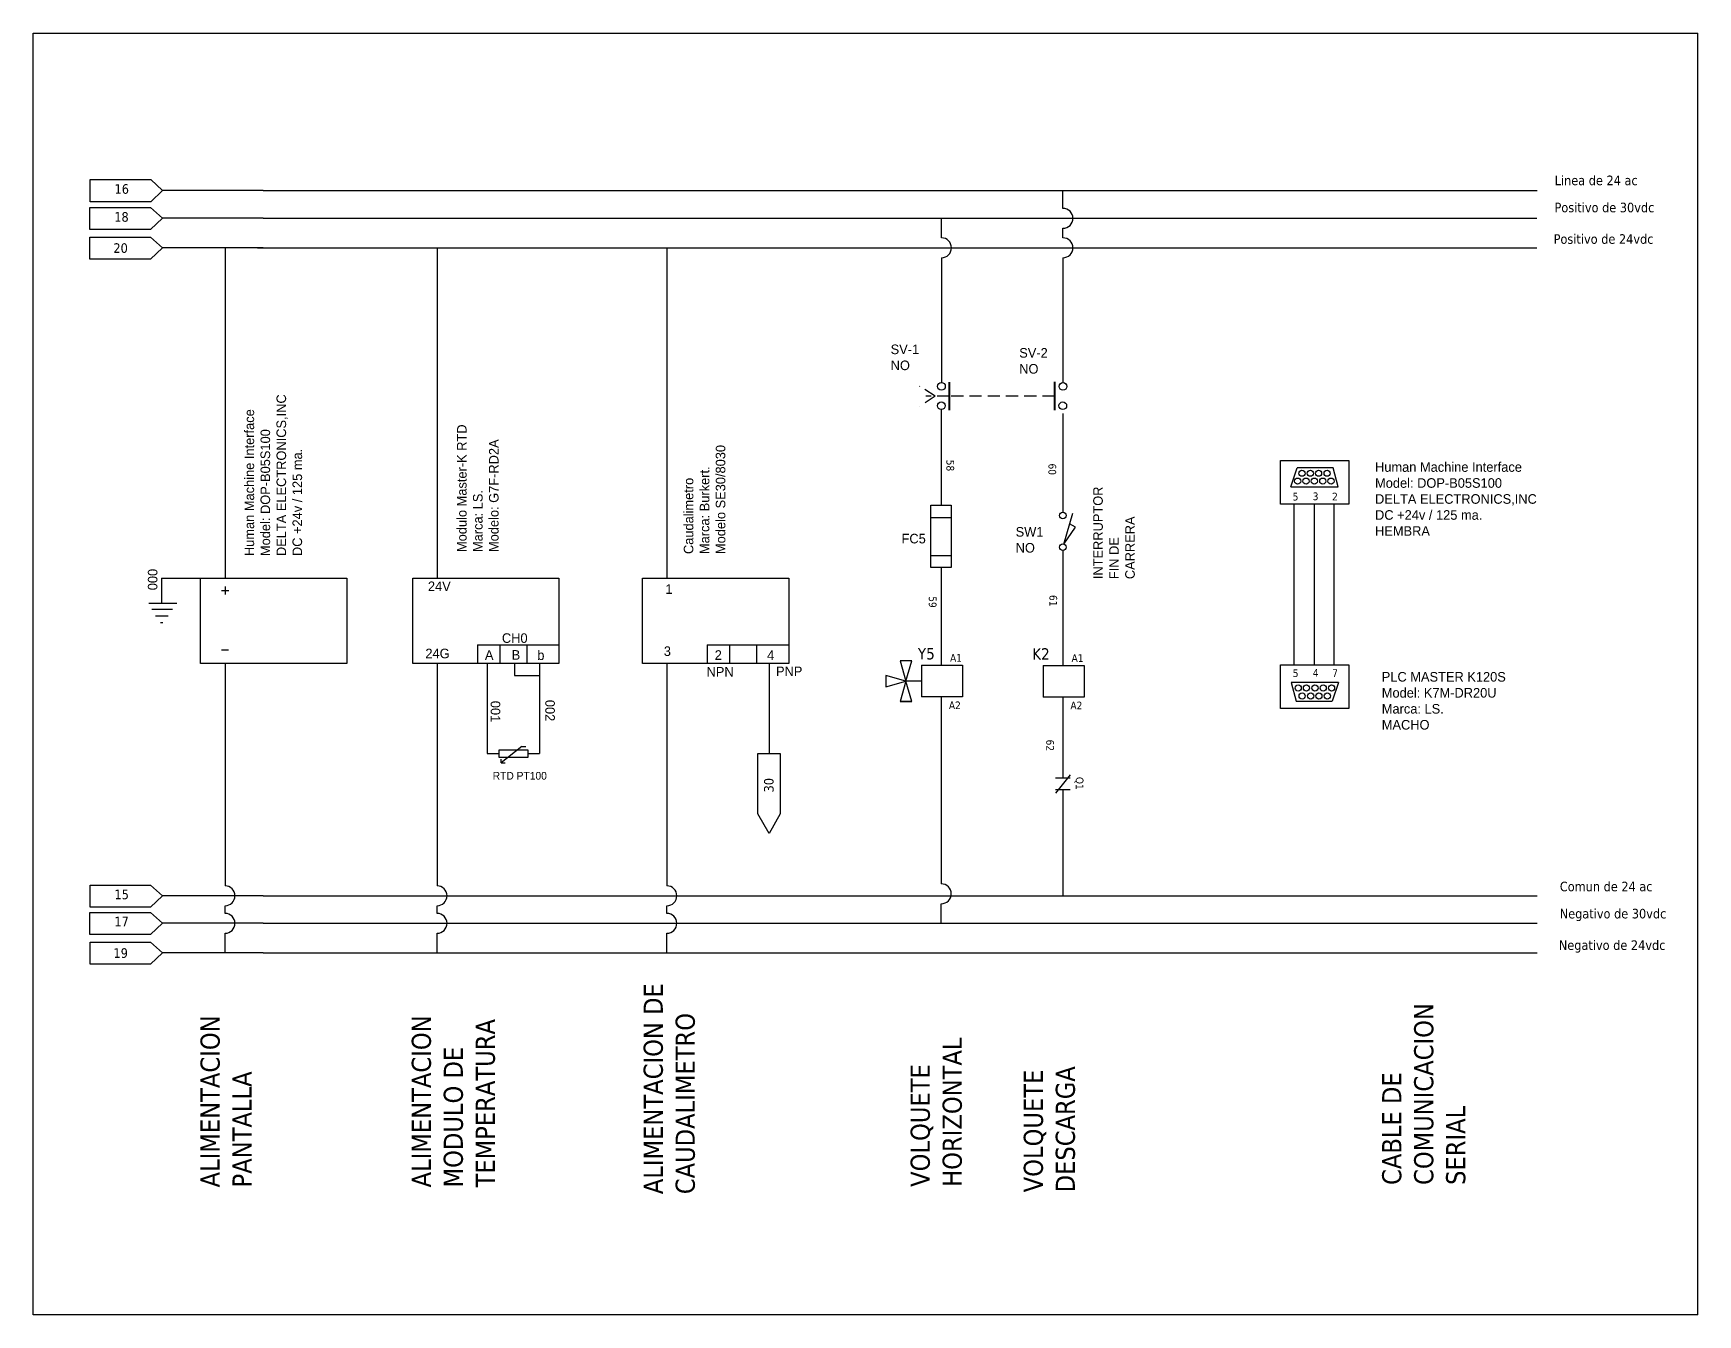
# Model space of a CAD drawing. Header units: millimetres. Extents: x 484 to 5511, y 1144 to 4084.
# Drawn here: x 2498 to 2931.8, y 1149.2 to 1483.2 of the extents above; entities that cross this region are included whole.
import ezdxf
from ezdxf.enums import TextEntityAlignment as Align

# ---------------------------------------------------------------- set-up
doc = ezdxf.new("R2010")
doc.units = ezdxf.units.MM
doc.linetypes.add('LÍNEAS_OCULTAS2', pattern=[4.7625, 3.175, -1.5875])
doc.layers.add('0 @ 1', color=7, linetype='Continuous')
doc.layers.add('Capa1', color=7, linetype='LÍNEAS_OCULTAS2')
doc.layers.add('CONTACTOS', color=7, linetype='Continuous', lineweight=40)
doc.styles.add('Tahoma', font='tahoma.ttf')

# ---------------------------------------------------------------- blocks, each defined once
blk = doc.blocks.new('*U20')
at = {"linetype": 'Continuous'}
for p, q in [((-2.4, 1.92), (2.4, -1.92)), ((-1.5, 1.92), (-1.5, -1.92)), ((1.5, 1.92), (1.5, -1.92))]:
    blk.add_line(p, q, dxfattribs=at)
at = {"style": 'Tahoma'}
for tag, p in [('Descripción', (0, 8.73)), ('Diseñador de referencia', (-0.18, 3.37))]:
    blk.add_attdef(tag, text='', height=1.5, dxfattribs=at).set_placement(p, align=Align.CENTER)
at = {"linetype": 'Continuous', "style": 'Tahoma', "flags": 8}
blk.add_attdef('Terminal 1', text='', height=1.5, dxfattribs=at).set_placement((-3.17, -0.8), align=Align.TOP_RIGHT)
blk.add_attdef('Terminal 2', text='', height=1.5, dxfattribs=at).set_placement((3.17, -0.8), align=Align.TOP_LEFT)
blk = doc.blocks.new('*U24')
at = {"linetype": 'Continuous'}
for p, q in [((-3.33, -0.27), (1.09, -3.3)), ((-3.33, -0.27), (4.76, -2.59)), ((1.09, -3.3), (1.94, -1.78))]:
    blk.add_line(p, q, dxfattribs=at)
for centre in [(-4.14, 0), (4.14, 0)]:
    blk.add_circle(centre, 0.859)
at = {"style": 'Tahoma'}
for tag, p in [('Descripción', (0, 6.67)), ('Diseñador de referencia', (0, 2.5))]:
    blk.add_attdef(tag, text='', height=1.5, dxfattribs=at).set_placement(p, align=Align.CENTER)
at = {"linetype": 'Continuous', "style": 'Tahoma', "flags": 8}
blk.add_attdef('Terminal 1', text='', height=1.5, dxfattribs=at).set_placement((-6.67, -0.84), align=Align.TOP_RIGHT)
blk.add_attdef('Terminal 2', text='', height=1.5, dxfattribs=at).set_placement((6.67, -0.84), align=Align.TOP_LEFT)

msp = doc.modelspace()

# ---------------------------------------------------------------- linework, layer by layer
for p, q in [((2497.974, 1149.158), (2497.974, 1483.158)), ((2497.974, 1483.158), (2931.769, 1483.158)), ((2931.769, 1149.158), (2931.769, 1483.158)), ((2512.796, 1445.031), (2528.566, 1445.031)), ((2512.796, 1439.268), (2512.796, 1445.031)), ((2528.566, 1445.031), (2531.689, 1442.224)), ((2531.689, 1442.224), (2528.566, 1439.268)), ((2557.92, 1442.224), (2531.689, 1442.224)), ((2557.92, 1442.224), (2889.959, 1442.224)), ((2766.339, 1437.527), (2766.339, 1442.224)), ((2512.72, 1437.74), (2528.49, 1437.74)), ((2512.72, 1431.976), (2512.72, 1437.74)), ((2528.566, 1439.268), (2512.796, 1439.268)), ((2528.49, 1437.74), (2531.613, 1434.932)), ((2528.49, 1431.976), (2512.72, 1431.976)), ((2531.613, 1434.932), (2528.49, 1431.976)), ((2557.843, 1434.932), (2531.613, 1434.932)), ((2557.843, 1434.932), (2889.882, 1434.932)), ((2734.67, 1429.837), (2734.67, 1434.932)), ((2766.339, 1429.837), (2766.339, 1432.337)), ((2512.746, 1430.05), (2528.515, 1430.05)), ((2512.746, 1424.286), (2512.746, 1430.05)), ((2528.515, 1430.05), (2531.639, 1427.242)), ((2531.639, 1427.242), (2528.515, 1424.286)), ((2557.843, 1427.242), (2531.639, 1427.242)), ((2547.942, 1427.242), (2547.942, 1341.125)), ((2556.409, 1427.242), (2889.882, 1427.242)), ((2603.21, 1427.242), (2603.21, 1341.125)), ((2663.099, 1427.242), (2663.099, 1341.125)), ((2528.515, 1424.286), (2512.746, 1424.286)), ((2734.67, 1424.647), (2734.67, 1392.126)), ((2766.339, 1424.647), (2766.339, 1392.119)), ((2734.626, 1385.082), (2734.626, 1360.121)), ((2734.626, 1384.039), (2734.626, 1360.121)), ((2766.295, 1384.033), (2766.295, 1358.348)), ((2825.688, 1364.969), (2827.35, 1369.875)), ((2836.718, 1369.875), (2827.35, 1369.875)), ((2838.059, 1364.969), (2836.718, 1369.875)), ((2825.688, 1364.969), (2838.059, 1364.969)), ((2826.515, 1360.403), (2826.515, 1318.523)), ((2831.792, 1360.403), (2831.792, 1318.523)), ((2836.911, 1360.403), (2836.911, 1318.523)), ((2731.885, 1356.973), (2737.161, 1356.973)), ((2731.885, 1347.051), (2737.161, 1347.051)), ((2766.295, 1348.348), (2766.295, 1325.231)), ((2531.387, 1341.125), (2531.387, 1334.636)), ((2531.387, 1341.125), (2541.59, 1341.125)), ((2734.626, 1343.9), (2734.626, 1325.268)), ((2547.068, 1337.889), (2548.923, 1337.889)), ((2547.995, 1338.968), (2547.995, 1336.859)), ((2528.106, 1334.636), (2535.418, 1334.636)), ((2528.878, 1333.048), (2534.237, 1333.048)), ((2529.832, 1331.324), (2533.147, 1331.324)), ((2531.149, 1329.6), (2531.694, 1329.6)), ((2613.705, 1323.756), (2634.96, 1323.756)), ((2613.705, 1323.756), (2613.705, 1318.918)), ((2619.574, 1323.756), (2619.574, 1318.918)), ((2626.564, 1323.756), (2626.564, 1318.918)), ((2673.594, 1323.756), (2694.849, 1323.756)), ((2673.594, 1323.756), (2673.594, 1318.918)), ((2679.463, 1323.756), (2679.463, 1318.918)), ((2686.453, 1323.756), (2686.453, 1318.918)), ((2734.626, 1325.268), (2734.626, 1318.417)), ((2766.295, 1325.231), (2766.295, 1318.379)), ((2546.998, 1322.493), (2548.853, 1322.493)), ((2547.942, 1318.918), (2547.942, 1260.947)), ((2603.21, 1318.918), (2603.21, 1260.947)), ((2616.282, 1318.918), (2616.282, 1295.456)), ((2623.36, 1318.918), (2623.36, 1315.746)), ((2629.899, 1318.918), (2629.899, 1295.456)), ((2663.099, 1318.918), (2663.099, 1260.947)), ((2689.788, 1318.918), (2689.788, 1295.456)), ((2723.91, 1319.572), (2725.41, 1314.297)), ((2726.91, 1319.572), (2723.91, 1319.572)), ((2725.41, 1314.297), (2726.91, 1319.572)), ((2623.36, 1315.746), (2629.899, 1315.746)), ((2725.41, 1314.297), (2720.134, 1315.797)), ((2720.134, 1315.797), (2720.134, 1312.797)), ((2729.434, 1318.417), (2740.116, 1318.417)), ((2729.434, 1318.417), (2729.434, 1310.173)), ((2740.116, 1318.417), (2740.116, 1310.173)), ((2761.154, 1318.379), (2771.835, 1318.379)), ((2761.154, 1318.379), (2761.154, 1310.135)), ((2771.835, 1318.379), (2771.835, 1310.135)), ((2720.134, 1312.797), (2725.41, 1314.297)), ((2725.41, 1314.297), (2723.91, 1309.021)), ((2729.434, 1314.297), (2725.41, 1314.297)), ((2726.91, 1309.021), (2725.41, 1314.297)), ((2740.116, 1310.173), (2729.434, 1310.173)), ((2734.626, 1310.173), (2734.626, 1303.321)), ((2771.835, 1310.135), (2761.154, 1310.135)), ((2766.295, 1310.135), (2766.295, 1303.284)), ((2838.162, 1313.957), (2825.791, 1313.957)), ((2825.791, 1313.957), (2827.132, 1309.051)), ((2838.162, 1313.957), (2836.499, 1309.051)), ((2723.91, 1309.021), (2726.91, 1309.021)), ((2726.571, 1309.021), (2724.248, 1309.021)), ((2827.132, 1309.051), (2836.499, 1309.051)), ((2734.626, 1303.321), (2734.626, 1261.465)), ((2766.295, 1303.284), (2766.295, 1288.977)), ((2625.321, 1297.274), (2619.914, 1293.016)), ((2625.321, 1297.274), (2626.387, 1297.274)), ((2616.282, 1295.456), (2619.39, 1295.456)), ((2619.914, 1293.016), (2619.914, 1293.944)), ((2619.914, 1293.016), (2620.98, 1293.016)), ((2626.9, 1295.456), (2629.899, 1295.456)), ((2686.831, 1279.687), (2686.831, 1295.456)), ((2686.831, 1295.456), (2692.595, 1295.456)), ((2692.595, 1295.456), (2692.595, 1279.687)), ((2766.295, 1285.977), (2766.295, 1258.352)), ((2689.788, 1274.581), (2686.831, 1279.687)), ((2692.595, 1279.687), (2689.788, 1274.581)), ((2512.775, 1261.159), (2528.544, 1261.159)), ((2512.775, 1255.395), (2512.775, 1261.159)), ((2528.544, 1261.159), (2531.668, 1258.352)), ((2531.668, 1258.352), (2528.544, 1255.395)), ((2557.898, 1258.352), (2531.668, 1258.352)), ((2557.898, 1258.352), (2889.937, 1258.352)), ((2512.746, 1253.987), (2528.515, 1253.987)), ((2512.746, 1248.224), (2512.746, 1253.987)), ((2528.544, 1255.395), (2512.775, 1255.395)), ((2528.515, 1253.987), (2531.639, 1251.18)), ((2547.942, 1253.775), (2547.942, 1255.757)), ((2603.21, 1253.775), (2603.21, 1255.757)), ((2663.099, 1253.775), (2663.099, 1255.757)), ((2734.626, 1251.18), (2734.626, 1256.275)), ((2531.639, 1251.18), (2528.515, 1248.224)), ((2557.869, 1251.18), (2531.639, 1251.18)), ((2557.869, 1251.18), (2889.908, 1251.18)), ((2528.515, 1248.224), (2512.746, 1248.224)), ((2512.771, 1246.297), (2528.541, 1246.297)), ((2512.771, 1240.534), (2512.771, 1246.297)), ((2528.541, 1246.297), (2531.664, 1243.49)), ((2547.942, 1243.49), (2547.942, 1248.585)), ((2603.21, 1243.49), (2603.21, 1248.585)), ((2663.099, 1243.49), (2663.099, 1248.585)), ((2531.664, 1243.49), (2528.541, 1240.534)), ((2557.869, 1243.49), (2531.664, 1243.49)), ((2557.869, 1243.49), (2889.908, 1243.49)), ((2528.541, 1240.534), (2512.771, 1240.534)), ((2931.769, 1149.158), (2497.974, 1149.158))]:
    msp.add_line(p, q)
for points in [[(2823.002, 1371.794), (2840.848, 1371.794), (2840.848, 1360.403), (2823.002, 1360.403)], [(2731.885, 1360.121), (2737.161, 1360.121), (2737.161, 1343.9), (2731.885, 1343.9)], [(2541.59, 1341.125), (2579.693, 1341.125), (2579.693, 1318.918), (2541.59, 1318.918)], [(2596.858, 1341.125), (2634.96, 1341.125), (2634.96, 1318.918), (2596.858, 1318.918)], [(2656.747, 1341.125), (2694.849, 1341.125), (2694.849, 1318.918), (2656.747, 1318.918)], [(2840.848, 1307.132), (2823.002, 1307.132), (2823.002, 1318.523), (2840.848, 1318.523)], [(2619.39, 1296.388), (2626.9, 1296.388), (2626.9, 1294.411), (2619.39, 1294.411)]]:
    msp.add_lwpolyline(points, close=True)
for centre, radius in [((2734.67, 1391.126), 1), ((2766.339, 1391.119), 1), ((2734.626, 1386.082), 1), ((2766.295, 1386.075), 1), ((2827.504, 1366.423), 0.802), ((2828.62, 1368.495), 0.802), ((2829.697, 1366.423), 0.802), ((2830.813, 1368.495), 0.802), ((2831.835, 1366.423), 0.802), ((2832.951, 1368.495), 0.802), ((2834.059, 1366.423), 0.802), ((2835.174, 1368.495), 0.802), ((2836.209, 1366.423), 0.802), ((2827.641, 1312.503), 0.802), ((2828.675, 1310.431), 0.802), ((2829.791, 1312.503), 0.802), ((2830.899, 1310.431), 0.802), ((2832.015, 1312.503), 0.802), ((2833.037, 1310.431), 0.802), ((2834.153, 1312.503), 0.802), ((2835.23, 1310.431), 0.802), ((2836.346, 1312.503), 0.802)]:
    msp.add_circle(centre, radius)
for centre in [(2766.339, 1434.932), (2734.67, 1427.242), (2766.339, 1427.242), (2547.942, 1258.352), (2603.21, 1258.352), (2663.099, 1258.352), (2734.626, 1258.87), (2547.942, 1251.18), (2603.21, 1251.18), (2663.099, 1251.18)]:
    msp.add_arc(centre, 2.595, 270, 90)
at = {"layer": 'Capa1'}
for p, q in [((2733.055, 1388.579), (2728.921, 1391.191)), ((2733.059, 1388.582), (2729.012, 1385.96)), ((2736.755, 1388.582), (2730.606, 1388.582)), ((2764.187, 1388.575), (2736.755, 1388.582))]:
    msp.add_line(p, q, dxfattribs=at)
at = {"layer": 'CONTACTOS'}
for p, q in [((2736.755, 1384.907), (2736.755, 1392.256)), ((2764.187, 1384.968), (2764.187, 1392.312))]:
    msp.add_line(p, q, dxfattribs=at)

# ---------------------------------------------------------------- block references
at = {"layer": '0 @ 1', "rotation": 90}
msp.add_blockref('*U24', (2766.295, 1353.348), dxfattribs=at)
at = {"layer": '0 @ 1'}
ref = msp.add_blockref('*U20', (2766.31, 1287.477), dxfattribs=dict(at, rotation=270))
ref.add_attrib('Diseñador de referencia', 'Q1', dxfattribs={"layer": '0', "height": 2, "rotation": 270, "style": 'Tahoma'}).set_placement((2769.68, 1287.657), align=Align.CENTER)

# ---------------------------------------------------------------- texts
at = {"attachment_point": 1, "style": 'Tahoma'}
for s, insert, char_height, width in [('Linea de 24 ac', (2894.478, 1446.069), 2.5, 27.84951), ('16', (2519.161, 1443.831), 2.5, 15.27778), ('18', (2519.084, 1436.539), 2.5, 15.27778), ('Positivo de 30vdc', (2894.449, 1439), 2.5, 31.6994), ('20', (2518.853, 1428.429), 2.5, 15.27778), ('Positivo de 24vdc', (2894.218, 1430.787), 2.5, 30.83511), ('5', (2826.188, 1363.389), 2, 2.33083), ('3', (2831.424, 1363.461), 2, 2.33083), ('2', (2836.477, 1363.404), 2, 2.33083), ('Y5', (2728.51, 1322.962), 3, 4.60148), ('A1', (2736.903, 1321.346), 2, 4.60148), ('K2', (2758.31, 1322.877), 3, 4.60148), ('A1', (2768.572, 1321.309), 2, 4.60148), ('5', (2826.212, 1317.382), 2, 2.33083), ('4', (2831.449, 1317.454), 2, 2.33083), ('7', (2836.501, 1317.397), 2, 2.33083), ('A2', (2736.606, 1308.995), 2, 4.60148), ('A2', (2768.275, 1308.958), 2, 4.60148), ('15', (2519.139, 1259.959), 2.5, 15.27778), ('Comun de 24 ac', (2895.836, 1262.02), 2.5, 27.84951), ('Negativo de 30vdc', (2895.807, 1254.951), 2.5, 31.6994), ('17', (2519.11, 1252.89), 2.5, 15.27778), ('Negativo de 24vdc', (2895.576, 1246.738), 2.5, 30.83511), ('19', (2518.879, 1244.676), 2.5, 15.27778)]:
    msp.add_mtext(s, dxfattribs=dict(at, insert=insert, char_height=char_height, width=width))
at = {"attachment_point": 1}
for s, insert, char_height, width in [('SV-1\\PNO', (2721.427, 1402.028), 2.5, 7.30496), ('SV-2\\PNO', (2754.938, 1401.117), 2.5, 7.30496), ('Human Machine Interface \\PModel: DOP-B05S100\\PDELTA ELECTRONICS,INC\\PDC +24v / 125 ma.\\PHEMBRA', (2847.677, 1371.36), 2.5, 57.68093), ('SW1\\PNO', (2754.005, 1354.467), 2.5, 7.30496), ('FC5', (2724.273, 1352.695), 2.5, 7.30496), ('24V', (2600.826, 1340.264), 2.5, 7.30496), ('1', (2662.73, 1339.553), 2.5, 7.30496), ('CH0', (2620.114, 1326.771), 2.5, 6.34608), ('3', (2662.301, 1323.347), 2.5, 7.30496), ('24G', (2600.16, 1322.755), 2.5, 7.30496), ('A', (2615.682, 1322.347), 2.5, 2.87933), ('B', (2622.65, 1322.386), 2.5, 2.87933), ('b', (2629.335, 1322.312), 2.5, 2.87933), ('2', (2675.571, 1322.347), 2.5, 2.87933), ('4', (2689.224, 1322.312), 2.5, 2.87933), ('NPN', (2673.45, 1317.98), 2.5, 2.87933), ('PNP', (2691.547, 1318.11), 2.5, 2.87933), ('PLC MASTER K120S\\PModel: K7M-DR20U\\PMarca: LS.\\PMACHO', (2849.427, 1316.677), 2.5, 60.88776), ('RTD PT100', (2617.708, 1290.631), 2, 17.90627)]:
    msp.add_mtext(s, dxfattribs=dict(at, insert=insert, char_height=char_height, width=width))
at = {"char_height": 2.5, "attachment_point": 1}
for s, insert, width, rotation in [('Human Machine Interface \\PModel: DOP-B05S100\\PDELTA ELECTRONICS,INC\\PDC +24v / 125 ma.', (2553.029, 1346.893), 57.68093, 90), ('Modulo Master-K RTD\\PMarca: LS.\\PModelo: G7F-RD2A', (2608.405, 1347.951), 48.96628, 90), ('Caudalimetro \\PMarca: Burkert. \\PModelo SE30/8030', (2667.508, 1347.42), 59.0902, 90), ('INTERRUPTOR FIN DE CARRERA', (2774.22, 1340.875), 27.32047, 90), ('000', (2530.32, 1343.567), 15.27778, 270), ('001', (2619.679, 1309.166), 15.27778, 270), ('002', (2633.906, 1309.417), 15.27778, 270)]:
    msp.add_mtext(s, dxfattribs=dict(at, insert=insert, width=width, rotation=rotation))
at = {"attachment_point": 1, "style": 'Tahoma'}
for s, insert, char_height, width, rotation in [('58', (2737.965, 1372.012), 2, 8.27999, 270), ('60', (2764.555, 1371.032), 2, 8.27999, 270), ('59', (2733.381, 1336.43), 2, 8.27999, 270), ('61', (2764.814, 1336.754), 2, 8.27999, 270), ('62', (2763.985, 1299.069), 2, 8.27999, 270), ('30', (2688.419, 1285.297), 2.5, 15.27778, 90), ('ALIMENTACION DE CAUDALIMETRO', (2657.052, 1180.577), 5, 58.43691, 90), ('CABLE DE COMUNICACION SERIAL', (2849.519, 1182.986), 5, 58.43691, 90), ('ALIMENTACION PANTALLA', (2541.553, 1182.334), 5, 58.43691, 90), ('ALIMENTACION MODULO DE TEMPERATURA', (2596.607, 1182.334), 5, 58.43691, 90), ('VOLQUETE HORIZONTAL', (2726.635, 1182.482), 5, 58.43691, 90), ('VOLQUETE DESCARGA', (2756.116, 1181.057), 5, 58.43691, 90)]:
    msp.add_mtext(s, dxfattribs=dict(at, insert=insert, char_height=char_height, width=width, rotation=rotation))

doc.saveas('drawing.dxf')
